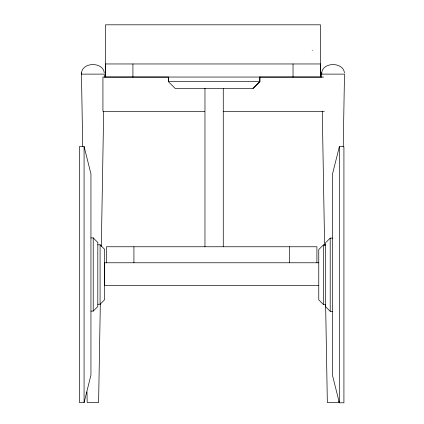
<?xml version="1.0" encoding="UTF-8"?>
<svg xmlns="http://www.w3.org/2000/svg" width="424" height="424" viewBox="0 0 424 424"><rect width="100%" height="100%" fill="white"/><g stroke="black" fill="none" stroke-linecap="round" stroke-linejoin="round"><path stroke-width="0.64" d="M105.47 77.046L105.47 63.96L320.48 63.96L320.48 77.046L105.47 77.046L105.47 24.809L320.48 24.809L320.48 77.041M132.919 77.046L132.919 63.96M204.691 111.38L102.931 111.38L102.931 77.067L168.349 77.067L168.355 81.641L175.218 88.505L252.985 88.505L259.848 81.641L259.848 77.067L259.848 81.641L252.985 88.505M293.032 77.046L293.032 63.96M81.562 74.115L81.578 72.912L81.514 74.115M100.334 303.181L98.601 402.487L87.169 402.487L86.984 391.893M101.325 246.243L103.679 111.189M104.267 77.422L104.32 74.115L81.456 74.115L82.707 146.275M338.797 401.162L338.776 402.487L327.339 402.487L325.632 304.506M343.228 146.937L344.495 74.115L321.625 74.115L321.684 77.422M81.514 72.912C82.579 61.798 103.196 61.798 104.262 72.912M321.684 72.912C322.754 61.798 343.366 61.798 344.436 72.912M84.079 402.593L90.943 375.15L90.943 173.909L84.079 146.466L79.505 146.466L79.505 402.593L84.079 402.593L84.079 146.466M339.348 146.672L332.485 174.116L332.485 375.357L339.348 402.8L343.922 402.8L343.922 146.672L339.348 146.672L339.348 402.8M90.943 311.105L93.227 311.105L97.806 306.531L97.806 242.48L93.227 237.906L90.943 237.906M97.806 304.241L100.091 304.241L104.664 299.667L104.664 249.344L100.091 244.77L97.806 244.77M325.627 244.977L323.337 244.977L318.763 249.551L318.763 299.874L323.337 304.448L325.627 304.448M332.485 238.118L330.201 238.118L325.627 242.692L325.627 306.738L330.201 311.311L332.485 311.311M312.175 50.233L312.456 50.233M259.536 77.067L323.634 77.067M259.848 81.615L168.355 81.615L168.355 77.067M223.194 111.38L324.291 111.38M104.394 262.774L318.763 262.774M104.394 285.649L318.763 285.649M322.267 111.189L324.609 245.581M330.201 238.118L330.201 311.311M323.337 244.977L323.337 304.448M316.908 262.774L316.908 246.763L106.472 246.763L106.472 262.774M289.459 246.763L289.459 262.774M223.268 88.266L223.268 246.779M204.967 88.266L204.967 246.779M133.92 246.763L133.92 262.774M104.617 262.774L104.617 285.649M100.091 244.77L100.091 304.241M93.227 237.906L93.227 311.105M321.747 72.912L321.731 74.115L321.747 72.912"/></g></svg>
